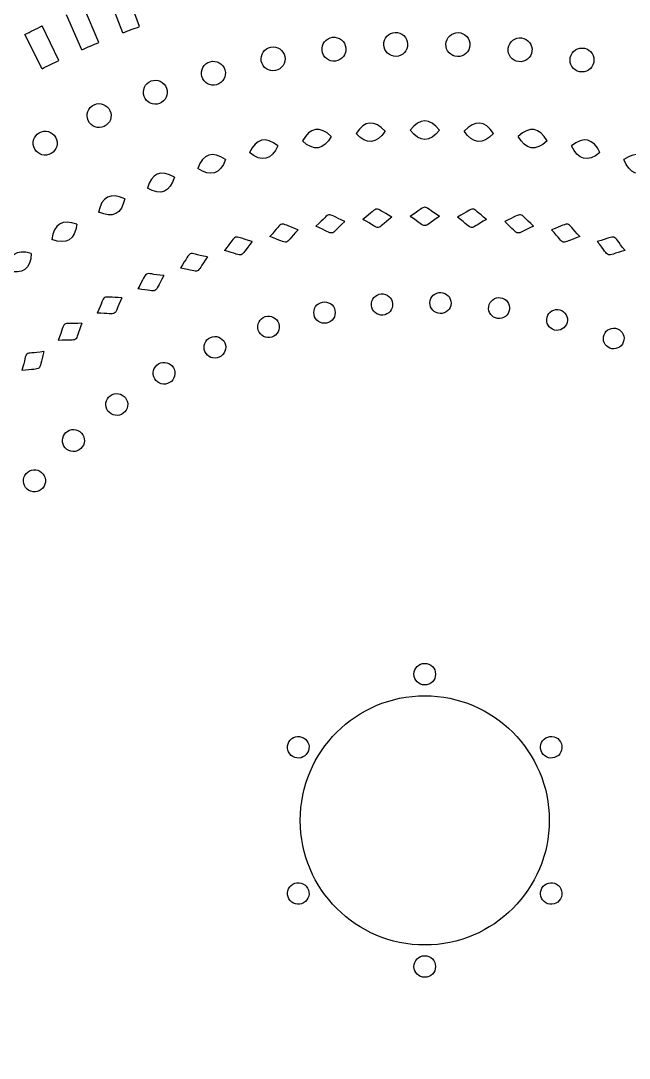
# Model space of a CAD drawing. Header units: millimetres. Extents: x 0 to 600, y 0 to 600.
# Drawn here: x 215.5 to 342.6, y 250.2 to 466.7 of the extents above; entities that cross this region are included whole.
import ezdxf

# ---------------------------------------------------------------- set-up
doc = ezdxf.new("R2010")
doc.units = ezdxf.units.MM
doc.layers.get('0').update_dxf_attribs({"linetype": 'CONTINUOUS'})

msp = doc.modelspace()

# ---------------------------------------------------------------- linework, layer by layer
at = {"color": 5}
for p, q in [((240.287, 465.473), (237.578, 473.001)), ((236.788, 464.171), (233.919, 471.639)), ((228.275, 460.647), (225.022, 467.953)), ((231.782, 462.16), (228.688, 469.54)), ((223.46, 458.414), (219.989, 465.621)), ((219.961, 456.678), (216.327, 463.808)), ((291.292, 461.652), (291.292, 461.652)), ((304.278, 461.821), (304.278, 461.821)), ((278.416, 460.456), (278.416, 460.456)), ((317.292, 460.939), (317.292, 460.939)), ((330.25, 459.006), (330.25, 459.006)), ((265.734, 458.244), (265.734, 458.244)), ((253.322, 455.052), (253.322, 455.052)), ((241.25, 450.906), (241.25, 450.906)), ((229.595, 445.851), (229.595, 445.851)), ((218.415, 439.921), (218.415, 439.921)), ((288.731, 407.31), (288.731, 407.31)), ((300.944, 407.878), (300.944, 407.878)), ((313.221, 407.053), (313.221, 407.053)), ((276.736, 405.38), (276.736, 405.38)), ((325.395, 404.823), (325.395, 404.823)), ((265.105, 402.138), (265.105, 402.138)), ((337.312, 401.182), (337.312, 401.182)), ((253.972, 397.655), (253.972, 397.655)), ((243.469, 392), (243.469, 392)), ((233.711, 385.265), (233.711, 385.265)), ((224.803, 377.55), (224.803, 377.55)), ((216.832, 368.967), (216.832, 368.967)), ((297.611, 330.363), (297.611, 330.363)), ((325.148, 317.059), (325.148, 317.059)), ((272.324, 313.16), (272.324, 313.16)), ((325.86, 299.861), (325.86, 299.861)), ((327.399, 286.562), (327.399, 286.562)), ((274.574, 282.663), (274.574, 282.663)), ((302.111, 269.36), (302.111, 269.36))]:
    msp.add_line(p, q, dxfattribs=at)
for points in [[(1.8631, 299.863), (1.8631, 464.443), (135.281, 597.863), (299.863, 597.863)], [(299.863, 597.863), (464.443, 597.863), (597.863, 464.443), (597.863, 299.863)], [(216.327, 463.808), (217.54, 464.425), (218.761, 465.028), (219.989, 465.621)], [(236.788, 464.171), (237.949, 464.615), (239.116, 465.049), (240.287, 465.473)], [(278.416, 460.456), (278.253, 461.825), (279.235, 463.07), (280.607, 463.229)], [(280.607, 463.229), (281.978, 463.391), (283.22, 462.411), (283.383, 461.042)], [(291.292, 461.652), (291.239, 463.035), (292.315, 464.192), (293.695, 464.245)], [(293.695, 464.245), (295.074, 464.298), (296.234, 463.222), (296.288, 461.843)], [(304.278, 461.821), (304.334, 463.201), (305.501, 464.27), (306.881, 464.21)], [(306.881, 464.21), (308.26, 464.153), (309.33, 462.986), (309.273, 461.606)], [(317.292, 460.939), (317.462, 462.312), (318.71, 463.282), (320.078, 463.113)], [(228.275, 460.647), (229.439, 461.162), (230.608, 461.67), (231.782, 462.16)], [(265.734, 458.244), (265.465, 459.599), (266.343, 460.915), (267.698, 461.186)], [(267.698, 461.186), (269.054, 461.455), (270.368, 460.576), (270.637, 459.221)], [(293.882, 459.25), (292.503, 459.197), (291.342, 460.273), (291.292, 461.652)], [(296.288, 461.843), (296.34, 460.46), (295.264, 459.303), (293.882, 459.25)], [(306.666, 459.214), (305.286, 459.274), (304.219, 460.442), (304.278, 461.821)], [(309.273, 461.606), (309.214, 460.227), (308.049, 459.158), (306.666, 459.214)], [(320.078, 463.113), (321.451, 462.943), (322.425, 461.694), (322.255, 460.326)], [(330.25, 459.006), (330.532, 460.357), (331.855, 461.225), (333.206, 460.947)], [(270.637, 459.221), (270.909, 457.87), (270.031, 456.551), (268.676, 456.283)], [(281.191, 458.265), (279.82, 458.103), (278.579, 459.084), (278.416, 460.456)], [(283.383, 461.042), (283.545, 459.669), (282.564, 458.428), (281.191, 458.265)], [(319.465, 458.152), (318.097, 458.322), (317.123, 459.571), (317.292, 460.939)], [(322.255, 460.326), (322.082, 458.957), (320.838, 457.983), (319.465, 458.152)], [(332.192, 456.05), (330.838, 456.329), (329.971, 457.652), (330.25, 459.006)], [(333.206, 460.947), (334.558, 460.668), (335.428, 459.345), (335.146, 457.99)], [(219.961, 456.678), (221.121, 457.271), (222.286, 457.849), (223.46, 458.414)], [(253.322, 455.052), (252.946, 456.382), (253.717, 457.761), (255.045, 458.138)], [(255.045, 458.138), (256.374, 458.516), (257.756, 457.743), (258.131, 456.413)], [(268.676, 456.283), (267.322, 456.011), (266.005, 456.893), (265.734, 458.244)], [(335.146, 457.99), (334.867, 456.639), (333.544, 455.771), (332.192, 456.05)], [(242.729, 454.12), (244.023, 454.6), (245.459, 453.94), (245.938, 452.646)], [(256.409, 453.327), (255.079, 452.953), (253.697, 453.725), (253.322, 455.052)], [(258.131, 456.413), (258.509, 455.087), (257.736, 453.704), (256.409, 453.327)], [(241.25, 450.906), (240.771, 452.201), (241.434, 453.64), (242.729, 454.12)], [(245.938, 452.646), (246.42, 451.351), (245.759, 449.912), (244.464, 449.432)], [(244.464, 449.432), (243.17, 448.952), (241.73, 449.612), (241.25, 450.906)], [(229.595, 445.851), (229.016, 447.104), (229.559, 448.589), (230.816, 449.167)], [(230.816, 449.167), (232.067, 449.749), (233.553, 449.203), (234.132, 447.95)], [(234.132, 447.95), (234.713, 446.694), (234.167, 445.209), (232.914, 444.631)], [(291.603, 443.657), (289.409, 446.052), (287.317, 445.89), (285.521, 443.177)], [(302.912, 443.861), (300.912, 446.423), (298.81, 446.423), (296.81, 443.861)], [(314.201, 443.177), (312.406, 445.89), (310.314, 446.052), (308.12, 443.657)], [(219.376, 443.325), (220.579, 444.003), (222.101, 443.572), (222.779, 442.369)], [(232.914, 444.631), (231.659, 444.052), (230.174, 444.599), (229.595, 445.851)], [(280.345, 442.567), (277.971, 444.782), (275.897, 444.454), (274.323, 441.611)], [(302.912, 443.861), (300.912, 441.3), (298.81, 441.3), (296.81, 443.861)], [(325.399, 441.611), (323.825, 444.454), (321.751, 444.782), (319.377, 442.567)], [(218.415, 439.921), (217.741, 441.127), (218.168, 442.651), (219.376, 443.325)], [(222.779, 442.369), (223.453, 441.163), (223.026, 439.642), (221.82, 438.965)], [(269.212, 440.595), (266.668, 442.62), (264.626, 442.129), (263.278, 439.17)], [(280.345, 442.567), (278.772, 439.723), (276.698, 439.392), (274.323, 441.611)], [(291.603, 443.657), (289.811, 440.944), (287.718, 440.782), (285.521, 443.177)], [(314.201, 443.177), (312.004, 440.782), (309.911, 440.944), (308.12, 443.657)], [(325.399, 441.611), (323.024, 439.392), (320.951, 439.723), (319.377, 442.567)], [(336.444, 439.17), (335.096, 442.129), (333.054, 442.62), (330.51, 440.595)], [(221.82, 438.965), (220.617, 438.291), (219.093, 438.718), (218.415, 439.921)], [(258.265, 437.755), (255.57, 439.575), (253.573, 438.926), (252.462, 435.871)], [(269.212, 440.595), (267.865, 437.635), (265.822, 437.145), (263.278, 439.17)], [(336.444, 439.17), (333.9, 437.145), (331.858, 437.635), (330.51, 440.595)], [(347.26, 435.871), (346.149, 438.926), (344.153, 439.575), (341.457, 437.755)], [(258.265, 437.755), (257.154, 434.7), (255.157, 434.051), (252.462, 435.871)], [(347.26, 435.871), (344.565, 434.051), (342.568, 434.7), (341.457, 437.755)], [(247.573, 434.068), (244.744, 435.67), (242.804, 434.866), (241.938, 431.733)], [(247.573, 434.068), (246.705, 430.936), (244.764, 430.131), (241.938, 431.733)], [(237.205, 429.549), (234.258, 430.925), (232.388, 429.973), (231.768, 426.78)], [(237.205, 429.549), (236.587, 426.36), (234.713, 425.408), (231.768, 426.78)], [(283.165, 424.787), (278.81, 426.692), (280.687, 426.988), (277.139, 423.834)], [(293.018, 425.711), (288.826, 427.951), (290.721, 428.103), (286.935, 425.235)], [(302.912, 425.863), (298.912, 428.424), (300.81, 428.424), (296.81, 425.863)], [(312.787, 425.235), (309.002, 428.103), (310.896, 427.951), (306.704, 425.711)], [(322.584, 423.834), (319.035, 426.988), (320.912, 426.692), (316.557, 424.787)], [(227.221, 424.236), (224.179, 425.376), (222.388, 424.279), (222.021, 421.047)], [(273.414, 423.093), (268.926, 424.649), (270.771, 425.094), (267.48, 421.668)], [(283.165, 424.787), (279.612, 421.629), (281.489, 421.929), (277.139, 423.834)], [(293.018, 425.711), (289.228, 422.843), (291.123, 422.995), (286.935, 425.235)], [(302.912, 425.863), (298.912, 423.298), (300.81, 423.298), (296.81, 425.863)], [(312.787, 425.235), (308.599, 422.995), (310.494, 422.843), (306.704, 425.711)], [(322.584, 423.834), (318.233, 421.929), (320.11, 421.629), (316.557, 424.787)], [(332.242, 421.668), (328.952, 425.094), (330.797, 424.649), (326.309, 423.093)], [(227.221, 424.236), (226.854, 421.005), (225.065, 419.908), (222.021, 421.047)], [(263.826, 420.638), (259.228, 421.838), (261.038, 422.423), (258.025, 418.751)], [(273.414, 423.093), (270.122, 419.668), (271.971, 420.109), (267.48, 421.668)], [(332.242, 421.668), (327.751, 420.109), (329.601, 419.668), (326.309, 423.093)], [(341.697, 418.751), (338.685, 422.423), (340.494, 421.838), (335.897, 420.638)], [(263.826, 420.638), (260.812, 416.966), (262.622, 417.551), (258.025, 418.751)], [(341.697, 418.751), (337.1, 417.551), (338.91, 416.966), (335.897, 420.638)], [(217.689, 418.151), (214.563, 419.051), (212.865, 417.816), (212.753, 414.567)], [(217.689, 418.151), (217.576, 414.905), (215.875, 413.671), (212.753, 414.567)], [(254.462, 417.438), (249.785, 418.275), (251.541, 419.001), (248.824, 415.103)], [(254.462, 417.438), (251.745, 413.54), (253.503, 414.267), (248.824, 415.103)], [(245.375, 413.512), (240.647, 413.978), (242.34, 414.842), (239.941, 410.743)], [(245.375, 413.512), (242.976, 409.413), (244.669, 410.277), (239.941, 410.743)], [(236.626, 408.887), (231.877, 408.982), (233.496, 409.974), (231.426, 405.702)], [(288.731, 407.31), (288.633, 408.531), (289.538, 409.6), (290.759, 409.702)], [(290.759, 409.702), (291.98, 409.804), (293.049, 408.894), (293.151, 407.674)], [(300.944, 407.878), (300.983, 409.095), (301.996, 410.051), (303.213, 410.012)], [(303.213, 410.012), (304.429, 409.977), (305.386, 408.961), (305.347, 407.744)], [(236.626, 408.887), (234.555, 404.611), (236.174, 405.606), (231.426, 405.702)], [(276.736, 405.38), (276.497, 406.587), (277.283, 407.762), (278.493, 408.002)], [(278.493, 408.002), (279.701, 408.238), (280.875, 407.455), (281.114, 406.245)], [(291.123, 405.282), (289.906, 405.183), (288.833, 406.09), (288.731, 407.31)], [(293.151, 407.674), (293.254, 406.456), (292.344, 405.384), (291.123, 405.282)], [(303.079, 405.61), (301.862, 405.645), (300.909, 406.661), (300.944, 407.878)], [(305.347, 407.744), (305.311, 406.527), (304.296, 405.571), (303.079, 405.61)], [(315.069, 404.573), (313.873, 404.749), (313.045, 405.857), (313.221, 407.053)], [(313.221, 407.053), (313.393, 408.249), (314.506, 409.078), (315.7, 408.905)], [(315.7, 408.905), (316.896, 408.732), (317.722, 407.621), (317.55, 406.425)], [(265.105, 402.138), (264.728, 403.32), (265.384, 404.583), (266.566, 404.957)], [(266.566, 404.957), (267.747, 405.331), (269.007, 404.678), (269.382, 403.497)], [(279.357, 403.624), (278.147, 403.384), (276.976, 404.17), (276.736, 405.38)], [(281.114, 406.245), (281.351, 405.035), (280.565, 403.864), (279.357, 403.624)], [(317.55, 406.425), (317.376, 405.229), (316.265, 404.4), (315.069, 404.573)], [(326.941, 402.163), (325.779, 402.474), (325.089, 403.662), (325.395, 404.823)], [(325.395, 404.823), (325.702, 405.98), (326.894, 406.672), (328.052, 406.365)], [(328.052, 406.365), (329.212, 406.058), (329.904, 404.869), (329.596, 403.708)], [(228.268, 403.588), (223.527, 403.313), (225.061, 404.428), (223.333, 400.004)], [(228.268, 403.588), (226.536, 399.165), (228.075, 400.283), (223.333, 400.004)], [(269.382, 403.497), (269.755, 402.315), (269.102, 401.052), (267.921, 400.678)], [(329.596, 403.708), (329.291, 402.548), (328.101, 401.856), (326.941, 402.163)], [(337.312, 401.182), (337.749, 402.29), (338.999, 402.837), (340.11, 402.403)], [(253.972, 397.655), (253.467, 398.794), (253.979, 400.128), (255.119, 400.632)], [(255.119, 400.632), (256.257, 401.137), (257.591, 400.625), (258.1, 399.486)], [(267.921, 400.678), (266.738, 400.304), (265.479, 400.96), (265.105, 402.138)], [(338.533, 398.385), (337.425, 398.822), (336.878, 400.075), (337.312, 401.182)], [(340.11, 402.403), (341.217, 401.966), (341.764, 400.717), (341.326, 399.605)], [(258.1, 399.486), (258.604, 398.346), (258.093, 397.013), (256.953, 396.508)], [(341.326, 399.605), (340.892, 398.498), (339.641, 397.951), (338.533, 398.385)], [(220.348, 397.655), (215.646, 397.002), (217.089, 398.237), (215.713, 393.693)], [(220.348, 397.655), (218.973, 393.107), (220.416, 394.342), (215.713, 393.693)], [(256.953, 396.508), (255.814, 396), (254.479, 396.515), (253.972, 397.655)], [(243.469, 392), (242.838, 393.079), (243.204, 394.469), (244.288, 395.101)], [(244.288, 395.101), (245.371, 395.736), (246.757, 395.369), (247.392, 394.286)], [(247.392, 394.286), (248.024, 393.203), (247.657, 391.813), (246.574, 391.181)], [(246.574, 391.181), (245.491, 390.55), (244.101, 390.917), (243.469, 392)], [(233.711, 385.265), (232.964, 386.278), (233.175, 387.706), (234.188, 388.454)], [(234.188, 388.454), (235.201, 389.206), (236.63, 388.994), (237.377, 387.981)], [(237.377, 387.981), (238.129, 386.969), (237.917, 385.54), (236.904, 384.789)], [(236.904, 384.789), (235.893, 384.041), (234.464, 384.253), (233.711, 385.265)], [(224.928, 380.792), (225.859, 381.653), (227.309, 381.596), (228.17, 380.665)], [(224.803, 377.55), (223.944, 378.481), (224, 379.931), (224.928, 380.792)], [(228.17, 380.665), (229.03, 379.737), (228.974, 378.287), (228.043, 377.426)], [(228.043, 377.426), (227.114, 376.566), (225.665, 376.622), (224.803, 377.55)], [(216.606, 372.219), (217.438, 373.179), (218.894, 373.281), (219.855, 372.445)], [(219.855, 372.445), (220.818, 371.609), (220.92, 370.156), (220.084, 369.196)], [(216.832, 368.967), (215.872, 369.803), (215.769, 371.256), (216.606, 372.219)], [(220.084, 369.196), (219.247, 368.233), (217.795, 368.131), (216.832, 368.967)], [(297.611, 330.363), (297.611, 331.604), (298.619, 332.609), (299.861, 332.609)], [(299.861, 332.609), (301.103, 332.609), (302.111, 331.604), (302.111, 330.363)], [(299.861, 328.111), (298.619, 328.111), (297.611, 329.117), (297.611, 330.363)], [(302.111, 330.363), (302.111, 329.117), (301.103, 328.111), (299.861, 328.111)], [(273.862, 299.861), (273.862, 314.219), (285.503, 325.86), (299.861, 325.86)], [(299.861, 325.86), (314.219, 325.86), (325.86, 314.219), (325.86, 299.861)], [(272.324, 313.16), (271.248, 313.785), (270.877, 315.161), (271.498, 316.238)], [(271.498, 316.238), (272.118, 317.313), (273.495, 317.681), (274.574, 317.059)], [(274.574, 317.059), (275.65, 316.437), (276.017, 315.062), (275.395, 313.986)], [(324.327, 313.986), (323.705, 315.062), (324.072, 316.437), (325.148, 317.059)], [(325.148, 317.059), (326.227, 317.681), (327.604, 317.313), (328.224, 316.238)], [(328.224, 316.238), (328.845, 315.161), (328.475, 313.785), (327.399, 313.16)], [(275.395, 313.986), (274.775, 312.91), (273.399, 312.54), (272.324, 313.16)], [(327.399, 313.16), (326.324, 312.54), (324.947, 312.91), (324.327, 313.986)], [(299.863, 1.8631), (135.281, 1.8631), (1.8631, 135.281), (1.8631, 299.863)], [(299.861, 273.862), (285.503, 273.862), (273.862, 285.503), (273.862, 299.861)], [(325.86, 299.861), (325.86, 285.503), (314.219, 273.862), (299.861, 273.862)], [(597.863, 299.863), (597.863, 135.281), (464.443, 1.8631), (299.863, 1.8631)], [(271.498, 283.484), (270.877, 284.561), (271.248, 285.937), (272.324, 286.562)], [(272.324, 286.562), (273.399, 287.182), (274.775, 286.813), (275.395, 285.736)], [(275.395, 285.736), (276.017, 284.66), (275.65, 283.285), (274.574, 282.663)], [(325.148, 282.663), (324.072, 283.285), (323.705, 284.66), (324.327, 285.736)], [(324.327, 285.736), (324.947, 286.813), (326.324, 287.182), (327.399, 286.562)], [(327.399, 286.562), (328.475, 285.937), (328.845, 284.561), (328.224, 283.484)], [(274.574, 282.663), (273.495, 282.042), (272.118, 282.41), (271.498, 283.484)], [(328.224, 283.484), (327.604, 282.41), (326.227, 282.042), (325.148, 282.663)], [(297.611, 269.36), (297.611, 270.605), (298.619, 271.611), (299.861, 271.611)], [(299.861, 271.611), (301.103, 271.611), (302.111, 270.605), (302.111, 269.36)], [(299.861, 267.113), (298.619, 267.113), (297.611, 268.118), (297.611, 269.36)], [(302.111, 269.36), (302.111, 268.118), (301.103, 267.113), (299.861, 267.113)]]:
    msp.add_open_spline(points, degree=3, dxfattribs=at)

doc.saveas('drawing.dxf')
